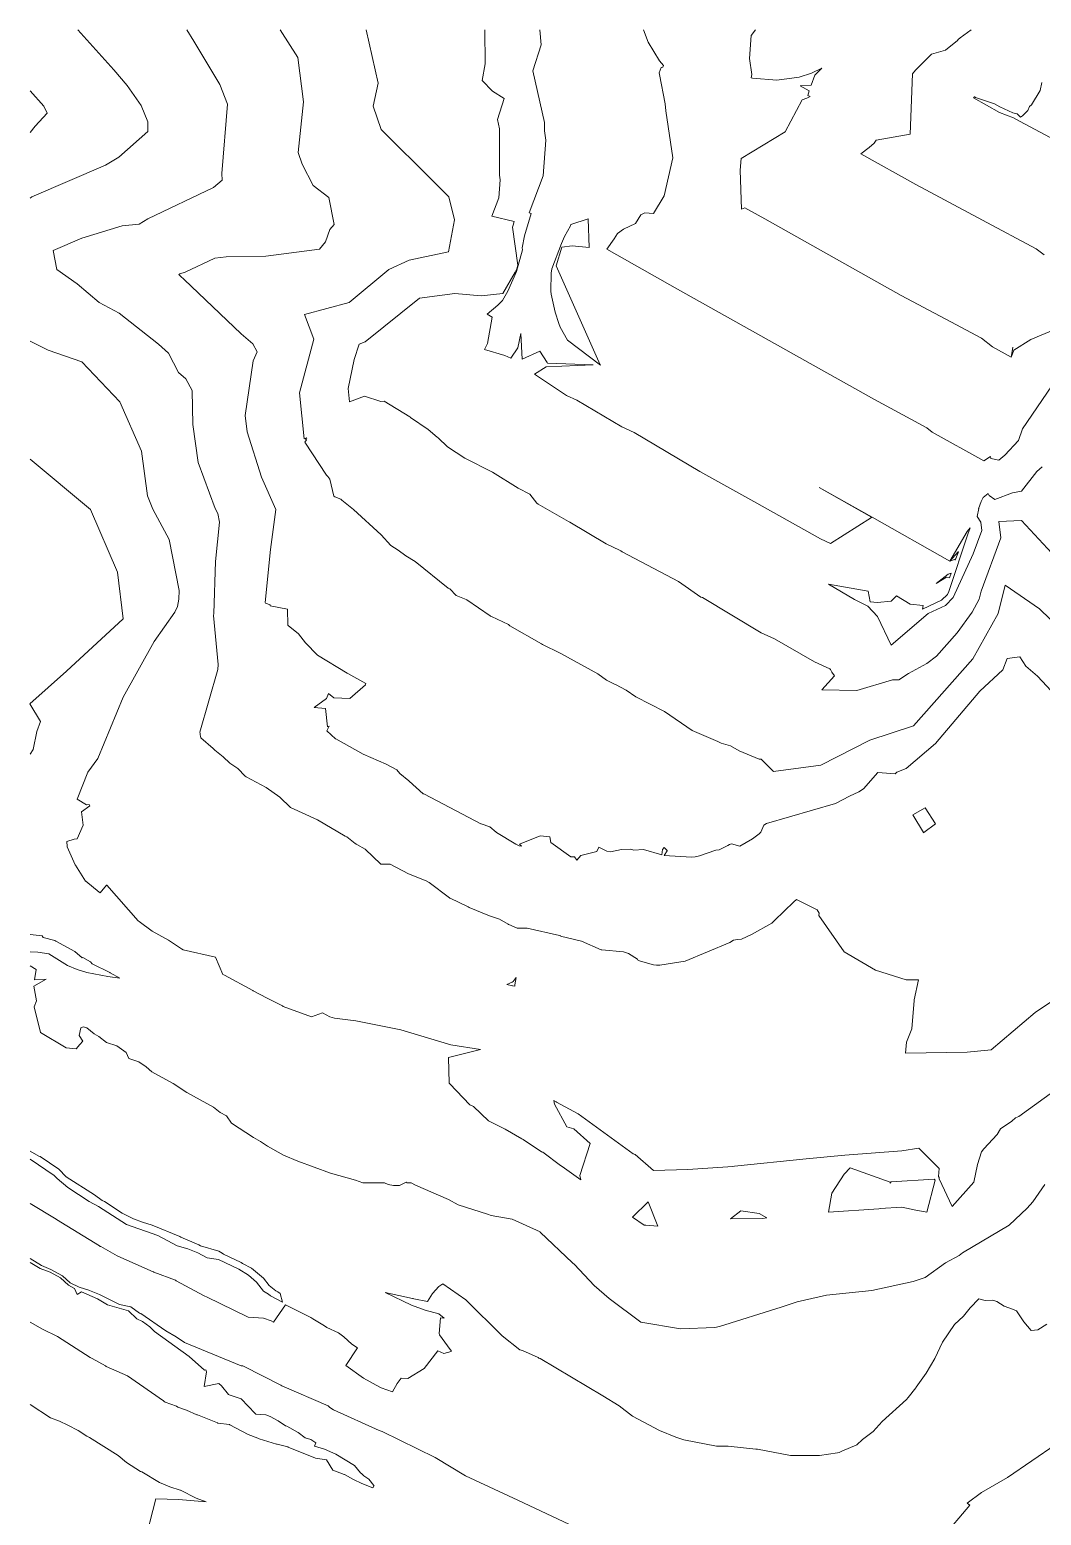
# Model space of a CAD drawing. Header units: metres. Extents: x 808604 to 810125, y 9157736 to 9158882.
# Drawn here: x 808606 to 808800.9, y 9158595.5 to 9158881.6 of the extents above; entities that cross this region are included whole.
import ezdxf

# ---------------------------------------------------------------- set-up
doc = ezdxf.new("R2010")
doc.units = ezdxf.units.M
doc.layers.add('C-TOPO-MAJR', color=9, linetype='Continuous')

msp = doc.modelspace()

# ---------------------------------------------------------------- linework, layer by layer
at = {"layer": 'C-TOPO-MAJR', "color": 9, "linetype": 'Continuous', "lineweight": 5}
for points, elevation in [([(808615.3, 9158881.64), (808622.21, 9158873.92), (808624.83, 9158870.9), (808627.49, 9158867.06), (808628.76, 9158863.91), (808628.8, 9158862.07), (808623.19, 9158857.08), (808620.62, 9158855.57), (808606.44, 9158849.46), (808606.12, 9158849.21)], 2630), ([(808810.93, 9158699.89), (808799.77, 9158692.34), (808791.27, 9158685.2), (808786.65, 9158684.74), (808774.78, 9158684.55), (808774.94, 9158686.67), (808775.95, 9158689.25), (808776.43, 9158694.7), (808776.43, 9158694.73), (808776.43, 9158694.78), (808777.26, 9158698.68), (808774.88, 9158698.66), (808769.01, 9158700.55), (808762.97, 9158704.04), (808758.09, 9158711.06), (808758.16, 9158711.47), (808757.75, 9158712.11), (808753.76, 9158714.11), (808753.26, 9158713.7), (808749.55, 9158710.07), (808748.98, 9158709.6), (808745.07, 9158707.38), (808743.18, 9158706.51), (808742.4, 9158706.45), (808741.61, 9158706.3), (808740.91, 9158705.83), (808732.3, 9158702.26), (808727.43, 9158701.47), (808726.78, 9158701.46), (808726.21, 9158701.54), (808723.23, 9158702.4), (808723.15, 9158702.62), (808721.39, 9158703.73), (808720.43, 9158704.08), (808716.25, 9158704.42), (808716.12, 9158704.45), (808712.36, 9158706.1), (808708.32, 9158707.08), (808708.33, 9158707.15), (808708.07, 9158707.17), (808701.9, 9158708.6), (808699.95, 9158708.59), (808698.35, 9158709.3), (808698.28, 9158709.34), (808698.2, 9158709.36), (808696.51, 9158710.34), (808694.6, 9158710.97), (808690.71, 9158712.58), (808690.52, 9158712.7), (808687.05, 9158714.36), (808686.99, 9158714.41), (808686.92, 9158714.44), (808683.02, 9158717.39), (808682.39, 9158717.73), (808678.98, 9158719.06), (808675.49, 9158720.92), (808673.67, 9158720.93), (808670.67, 9158723.81), (808669.03, 9158724.7), (808668.92, 9158724.79), (808668.89, 9158724.84), (808668.75, 9158724.9), (808667.13, 9158726.17), (808666.81, 9158726.31), (808661.46, 9158729.5), (808656.25, 9158731.84), (808654.22, 9158733.84), (808651.6, 9158735.73), (808647.73, 9158737.76), (808647.54, 9158737.89), (808646.13, 9158739.33), (808644.6, 9158740.38), (808643.29, 9158741.6), (808641.67, 9158742.88), (808641.4, 9158743.21), (808639.01, 9158745.27), (808638.92, 9158745.57), (808638.87, 9158745.87), (808638.86, 9158746.13), (808638.82, 9158746.35), (808642.28, 9158758.44), (808642.35, 9158759.37), (808641.42, 9158768.83), (808641.52, 9158769.18), (808641.85, 9158779.21), (808642.6, 9158786.81), (808642.28, 9158788.45), (808641.76, 9158789.43), (808638.51, 9158798.3), (808637.45, 9158805.61), (808637.34, 9158812.14), (808636.08, 9158814.43), (808634.71, 9158815.63), (808632.76, 9158819.32), (808630.85, 9158821.07), (808623.27, 9158827.04), (808619.43, 9158829.08), (808615.2, 9158832.73), (808611.25, 9158835.46), (808610.57, 9158839.12), (808616.09, 9158841.5), (808623.86, 9158843.9), (808627.09, 9158844.22), (808628.8, 9158845.22), (808641.43, 9158851.26), (808643.08, 9158852.64), (808643.03, 9158853.98), (808644.15, 9158867.31), (808642.63, 9158871.09), (808637.62, 9158879.41), (808636.32, 9158881.64)], 2620), ([(808803.74, 9158753.33), (808800.19, 9158757.17), (808797.95, 9158759.09), (808796.82, 9158760.89), (808794.32, 9158760.54), (808793.51, 9158758.39), (808789.09, 9158754.25), (808780.54, 9158744.2), (808774.88, 9158739.38), (808773.1, 9158738.63), (808772.8, 9158738.35), (808769.42, 9158738.57), (808766.64, 9158735.42), (808765.79, 9158734.85), (808764, 9158734.06), (808761.3, 9158732.62), (808747.98, 9158728.74), (808747.47, 9158728.42), (808746.88, 9158727.09), (808746.58, 9158726.78), (808745.28, 9158725.84), (808742.87, 9158724.41), (808741.24, 9158724.84), (808740.84, 9158724.74), (808740.55, 9158724.52), (808738.88, 9158723.69), (808738.19, 9158723.6), (808735.07, 9158722.53), (808734.23, 9158722.32), (808733.51, 9158722.3), (808728.26, 9158722.59), (808728.86, 9158723.49), (808728.82, 9158723.57), (808728.24, 9158724.14), (808727.92, 9158723.77), (808727.83, 9158722.74), (808724.31, 9158723.77), (808722.4, 9158723.66), (808721.87, 9158723.84), (808720.04, 9158723.74), (808717.94, 9158723.29), (808717.25, 9158723.42), (808715.7, 9158724.21), (808715.27, 9158723.37), (808712.18, 9158722.58), (808711.46, 9158721.72), (808710.98, 9158722.35), (808710.29, 9158722.32), (808706.42, 9158725.1), (808706.21, 9158726.18), (808704.4, 9158726.37), (808700.42, 9158724.8), (808700.79, 9158724.4), (808700.36, 9158724.45), (808699.66, 9158724.77), (808695.96, 9158727.05), (808695.92, 9158727.07), (808694.66, 9158728.14), (808692.99, 9158728.67), (808692.95, 9158728.71), (808682.06, 9158734.42), (808681.99, 9158734.45), (808681.91, 9158734.49), (808681.86, 9158734.49), (808679.13, 9158736.93), (808679.09, 9158736.96), (808677.32, 9158738.38), (808676.79, 9158739.1), (808674.73, 9158740.17), (808674.72, 9158740.18), (808670.27, 9158742.12), (808665.02, 9158745.07), (808664.95, 9158745.1), (808663.27, 9158746.63), (808663.71, 9158747.5), (808663.4, 9158747.41), (808663.03, 9158750.92), (808660.82, 9158751.11), (808663.22, 9158752.84), (808663.6, 9158753.78), (808664.61, 9158752.94), (808667.73, 9158752.87), (808670.71, 9158755.49), (808670.8, 9158755.74), (808667.29, 9158757.63), (808667.16, 9158757.73), (808661.48, 9158761.16), (808659.15, 9158763.54), (808657.79, 9158765.28), (808655.81, 9158766.9), (808655.8, 9158766.92), (808655.78, 9158766.94), (808655.68, 9158770.04), (808652.38, 9158770.66), (808652.34, 9158770.91), (808651.47, 9158771.2), (808651.42, 9158771.36), (808652.39, 9158781.51), (808653.44, 9158789.23), (808650.66, 9158795.45), (808647.93, 9158804.19), (808647.52, 9158807.32), (808649.11, 9158817.85), (808649.82, 9158819.61), (808649.01, 9158821.12), (808646.74, 9158823.1), (808635.76, 9158833.53), (808635.06, 9158834.15), (808634.75, 9158834.5), (808634.98, 9158834.62), (808635.97, 9158834.94), (808641.7, 9158837.66), (808643.9, 9158837.88), (808651.53, 9158838.05), (808661.85, 9158839.4), (808663.02, 9158840.78), (808663.88, 9158843.16), (808664.66, 9158844.16), (808663.65, 9158849.36), (808660.66, 9158851.63), (808658.51, 9158855.74), (808657.76, 9158858.01), (808658.76, 9158867.76), (808657.71, 9158876.31), (808654.27, 9158881.64)], 2610), ([(808670.87, 9158881.64), (808673.19, 9158871.34), (808672.19, 9158866.9), (808673.74, 9158862.44), (808683.85, 9158852.44), (808686.76, 9158849.45), (808687.84, 9158845.05), (808686.71, 9158838.86), (808679.14, 9158837.27), (808675.24, 9158835.49), (808667.58, 9158829.12), (808658.98, 9158826.79), (808660.79, 9158822.06), (808658.03, 9158811.71), (808658.9, 9158802.87), (808659.41, 9158803.07), (808659.17, 9158802.82), (808659.34, 9158802.65), (808659.06, 9158802.18), (808663.21, 9158795.83), (808663.46, 9158795.62), (808663.86, 9158795.11), (808664.64, 9158791.8), (808664.83, 9158791.66), (808665.99, 9158791.2), (808666.15, 9158791.01), (808668.43, 9158789.22), (808673.73, 9158784.39), (808675.58, 9158782.29), (808677, 9158781.42), (808678.5, 9158780.29), (808680.31, 9158779.25), (808686.62, 9158774.12), (808686.8, 9158774.05), (808686.94, 9158773.97), (808688.22, 9158772.65), (808690.13, 9158771.9), (808690.24, 9158771.85), (808694.73, 9158768.76), (808694.83, 9158768.72), (808694.98, 9158768.63), (808698.27, 9158767.08), (808698.56, 9158766.84), (808704.65, 9158763.36), (808704.8, 9158763.25), (808708.22, 9158761.55), (808708.37, 9158761.49), (808715.49, 9158757.61), (808717.18, 9158756.35), (808718.69, 9158755.61), (808718.89, 9158755.55), (808720.93, 9158754.42), (808722.78, 9158753.16), (808728.32, 9158750.33), (808733.68, 9158746.66), (808738.61, 9158744.56), (808739.25, 9158744.22), (808741.03, 9158743.74), (808742.72, 9158742.78), (808746.57, 9158741.15), (808746.95, 9158741.16), (808749.3, 9158738.8), (808758.43, 9158740), (808767.92, 9158744.8), (808776.31, 9158747.58), (808787.76, 9158760.45), (808792.59, 9158769.21), (808793.95, 9158774.68), (808800.55, 9158770.08), (808810.63, 9158760.32)], 2600), ([(808693.69, 9158881.64), (808693.8, 9158875.05), (808693.2, 9158871.85), (808695.16, 9158869.79), (808697.44, 9158868.42), (808696.15, 9158864.32), (808696.55, 9158862.53), (808696.53, 9158853.6), (808696.65, 9158852.7), (808696.39, 9158849.29), (808695.05, 9158845.71), (808699.36, 9158844.7), (808699.15, 9158843.98), (808699.07, 9158843.59), (808700.05, 9158836.31), (808699.86, 9158835.61), (808699.59, 9158834.98), (808697.15, 9158830.83), (808693.01, 9158830.41), (808687.95, 9158830.81), (808681.12, 9158829.95), (808670.69, 9158821.51), (808669.53, 9158821.11), (808668.56, 9158818.1), (808667.41, 9158812.52), (808667.66, 9158809.99), (808670.5, 9158811.07), (808673.65, 9158810.02), (808674.35, 9158810.08), (808679.25, 9158807.08), (808679.33, 9158807.06), (808679.4, 9158806.98), (808682.77, 9158804.66), (808684.53, 9158803.14), (808684.7, 9158803.04), (808686.53, 9158801.33), (808689.83, 9158799.15), (808695.21, 9158796.43), (808700.14, 9158793.32), (808702.36, 9158792.22), (808703.71, 9158790.43), (808703.97, 9158790.24), (808709.81, 9158786.93), (808710.1, 9158786.8), (808717.11, 9158782.61), (808719.63, 9158781.39), (808719.91, 9158781.27), (808720.17, 9158781.06), (808731.02, 9158775.4), (808735.36, 9158772.38), (808735.67, 9158772.26), (808746.96, 9158765.47), (808749.53, 9158764.34), (808757.26, 9158759.87), (808760.19, 9158758.57), (808760.33, 9158758.42), (808760.57, 9158757.93), (808761.1, 9158757.18), (808758.66, 9158754.52), (808765.37, 9158754.4), (808772.26, 9158756.44), (808773.48, 9158756.41), (808775.32, 9158757.65), (808778.88, 9158759.56), (808780.74, 9158761.02), (808784.7, 9158765.46), (808787.6, 9158769.47), (808788.98, 9158771.98), (808789.36, 9158773.54), (808793.15, 9158783.76), (808792.72, 9158786.92), (808797.12, 9158787.12), (808803.76, 9158779.95)], 2590), ([(808704.34, 9158881.64), (808704.57, 9158878.73), (808702.98, 9158873.72), (808705.22, 9158863.79), (808705.22, 9158862.14), (808705.46, 9158860.34), (808704.94, 9158853.53), (808702.27, 9158846.36), (808702.66, 9158846.27), (808701.38, 9158841.96), (808700.89, 9158839.66), (808700.95, 9158839.26), (808699.79, 9158835.08), (808698.15, 9158831.27), (808697.13, 9158829.47), (808696.28, 9158828.64), (808696.2, 9158828.6), (808694.18, 9158826.85), (808695.14, 9158826.29), (808694.26, 9158821.19), (808693.68, 9158820.05), (808697.55, 9158818.91), (808698.74, 9158818.38), (808700.06, 9158820.4), (808700.64, 9158823.14), (808700.9, 9158818.22), (808704.33, 9158819.75), (808705.73, 9158817.57), (808705.79, 9158817.45), (808714.58, 9158817.08), (808705.56, 9158816.73), (808703.28, 9158815.3), (808709.46, 9158811.22), (808711.47, 9158810.28), (808720.13, 9158805.13), (808722.48, 9158804.04), (808735.15, 9158796.58), (808746.12, 9158790.46), (808758.39, 9158783.62), (808760.31, 9158782.71), (808768.21, 9158787.71), (808768.21, 9158787.73), (808768.18, 9158787.77), (808768.24, 9158787.76), (808768.2, 9158787.78), (808768.2, 9158787.78), (808758.11, 9158793.45), (808768.31, 9158787.74), (808768.31, 9158787.74), (808783.3, 9158779.32), (808783.3, 9158779.32), (808786.61, 9158785), (808787.2, 9158785.73), (808786.77, 9158784.46), (808783.14, 9158773.42), (808782.83, 9158772.89), (808781.69, 9158771.78), (808778.02, 9158770.06), (808778.17, 9158770.74), (808775.66, 9158771.02), (808773.02, 9158772.64), (808771.97, 9158771.61), (808769.34, 9158771.36), (808767.93, 9158771.47), (808767.54, 9158773.49), (808759.92, 9158774.83), (808764.93, 9158771.89), (808767.48, 9158770.64), (808769.37, 9158768.65), (808771.99, 9158763.13), (808779.16, 9158769.18), (808782.49, 9158770.74), (808783.93, 9158772.27), (808787.83, 9158780.68), (808789.49, 9158785.17), (808789.27, 9158786.79), (808788.56, 9158787.91), (808788.92, 9158789.42), (808788.85, 9158789.34), (808789.37, 9158790.79), (808789.74, 9158791.58), (808790.66, 9158792.34), (808790.88, 9158791.95), (808791.97, 9158791.15), (808795.35, 9158792.44), (808797.1, 9158792.77), (808800.06, 9158796.55), (808801.12, 9158797.47)], 2580), ([(808724.26, 9158881.64), (808725.21, 9158879.25), (808727.36, 9158875.68), (808728.13, 9158874.78), (808728.03, 9158874.43), (808727.66, 9158874.36), (808727.27, 9158873.31), (808727.37, 9158873.01), (808728.48, 9158867.38), (808728.57, 9158866.04), (808729.93, 9158856.98), (808728.25, 9158849.66), (808726.19, 9158846.24), (808724.53, 9158846.4), (808723.79, 9158845.97), (808722.76, 9158844.33), (808720.42, 9158843.21), (808719.28, 9158842.4), (808718.63, 9158841.34), (808717.2, 9158839.35), (808725.94, 9158834.43), (808730.84, 9158831.67), (808752.73, 9158819.42), (808757.98, 9158816.47), (808768.76, 9158810.42), (808778.84, 9158804.98), (808779.93, 9158804.16), (808789.85, 9158798.59), (808791.15, 9158799.45), (808791.19, 9158799.08), (808792.72, 9158798.77), (808793.93, 9158799.7), (808796.56, 9158802.53), (808797.28, 9158804.77), (808804.88, 9158815.88)], 2570), ([(808745.83, 9158881.64), (808745.05, 9158880.5), (808744.7, 9158876.1), (808745.16, 9158873.04), (808745.05, 9158872.4), (808745.29, 9158872.31), (808745.31, 9158872.31), (808750, 9158871.95), (808754.27, 9158872.5), (808756.65, 9158873.27), (808758.65, 9158874.22), (808757.31, 9158872.86), (808756.58, 9158870.94), (808754.47, 9158870.83), (808756.2, 9158869.86), (808755.97, 9158868.96), (808756.38, 9158868.75), (808755.72, 9158868.45), (808754.86, 9158868.15), (808751.6, 9158861.95), (808743.11, 9158856.85), (808742.91, 9158854.58), (808743.16, 9158847.06), (808743.8, 9158847.36), (808747.64, 9158845.2), (808769.21, 9158833.1), (808773.91, 9158830.46), (808782.51, 9158825.89), (808789.38, 9158822.22), (808791.55, 9158820.57), (808795.13, 9158818.59), (808795.43, 9158820.49), (808795.18, 9158818.68), (808795.61, 9158819.9), (808798.89, 9158821.95), (808803.66, 9158823.95)], 2560), ([(808787.43, 9158881.64), (808785.29, 9158880.07), (808784.91, 9158879.73), (808784.76, 9158879.55), (808782.44, 9158877.68), (808779.77, 9158876.92), (808776.68, 9158873.85), (808776.1, 9158873.16), (808775.66, 9158861.5), (808769.09, 9158860.36), (808768.7, 9158859.8), (808767.73, 9158858.95), (808766.16, 9158857.75), (808776.72, 9158851.82), (808789.61, 9158844.97), (808799.91, 9158839.47), (808801.45, 9158838.3)], 2550), ([(808801.02, 9158871.49), (808800.69, 9158869.92), (808799.06, 9158867.2), (808798.62, 9158866.86), (808798.34, 9158866.1), (808797.33, 9158865.05), (808796.91, 9158864.78), (808796.26, 9158865.43), (808795.43, 9158865.66), (808792.96, 9158866.79), (808791.9, 9158867.4), (808788.26, 9158868.6), (808788.16, 9158868.64), (808788.13, 9158868.66), (808788.1, 9158868.69), (808788.09, 9158868.7), (808788.04, 9158868.7), (808787.87, 9158868.5), (808792.85, 9158865.7), (808795.58, 9158864.64), (808796.71, 9158864.04), (808810.44, 9158856.71)], 2540), ([(808606.12, 9158861.83), (808607.09, 9158863.09), (808609.38, 9158865.54), (808608.72, 9158866.9), (808606.12, 9158869.89)], 2640), ([(808606.12, 9158821.64), (808609.56, 9158819.94), (808616.04, 9158817.71), (808623.36, 9158809.99), (808627.56, 9158800.45), (808628.72, 9158791.87), (808629.75, 9158789.33), (808632.88, 9158783.44), (808634.82, 9158773.63), (808634.75, 9158771.99), (808634.51, 9158770.59), (808633.96, 9158769.45), (808629.99, 9158763.82), (808624.06, 9158753.11), (808619.15, 9158741.26), (808617.21, 9158738.63), (808615.14, 9158733.47), (808616.94, 9158732.35), (808616.99, 9158732.35), (808617.48, 9158732.41), (808617.49, 9158732.41), (808617.63, 9158732.18), (808616.01, 9158731), (808616.34, 9158728.43), (808615.18, 9158725.79), (808614.62, 9158725.73), (808613.21, 9158725.33), (808613.23, 9158724.35), (808613.25, 9158724.25), (808613.25, 9158724.24), (808614.79, 9158720.78), (808614.85, 9158720.77), (808616.75, 9158717.66), (808616.84, 9158717.64), (808619.4, 9158715.54), (808619.57, 9158715.45), (808619.63, 9158715.39), (808620.81, 9158716.9), (808620.88, 9158716.86), (808626.95, 9158710), (808627.12, 9158709.91), (808629.65, 9158708.03), (808632.75, 9158706.31), (808635.26, 9158704.61), (808635.6, 9158704.43), (808641.82, 9158703.05), (808643.26, 9158699.68), (808643.57, 9158699.53), (808648.99, 9158696.6), (808649.11, 9158696.56), (808651.77, 9158695.12), (808654.72, 9158693.65), (808654.87, 9158693.5), (808660.34, 9158691.55), (808662.44, 9158692.28), (808663.82, 9158691.55), (808664.74, 9158691.26), (808668.87, 9158690.77), (808677.5, 9158689.04), (808687.17, 9158686.11), (808692.89, 9158685.25), (808686.7, 9158683.68), (808686.87, 9158678.78), (808686.95, 9158678.65), (808690.8, 9158674.56), (808691.5, 9158674.25), (808694.43, 9158671.5), (808697.63, 9158669.92), (808700.85, 9158668.05), (808701.11, 9158667.93), (808704.64, 9158665.54), (808704.86, 9158665.47), (808708.28, 9158662.93), (808708.64, 9158662.72), (808712.22, 9158660.15), (808712.03, 9158661), (808713.98, 9158667.14), (808710.88, 9158669.97), (808709.52, 9158670.34), (808707.14, 9158674.69), (808707.02, 9158675.41), (808707.48, 9158675.13), (808707.52, 9158675.12), (808711.72, 9158672.85), (808722.28, 9158665.13), (808722.68, 9158665.02), (808726.23, 9158661.93), (808732.85, 9158662.16), (808741.51, 9158662.71), (808741.83, 9158662.78), (808755.65, 9158664.19), (808763.07, 9158664.9), (808774.06, 9158665.73), (808777.32, 9158666.26), (808781.22, 9158662.31), (808781.13, 9158660.75), (808781.26, 9158660.58), (808781.24, 9158660.34), (808783.76, 9158654.99), (808787.92, 9158659.7), (808788.63, 9158663.09), (808789.42, 9158665.53), (808789.83, 9158666.08), (808792.42, 9158668.86), (808793.05, 9158669.95), (808795.22, 9158671.46), (808795.93, 9158672.07), (808796.58, 9158672.32), (808804.5, 9158678.05)], 2630), ([(808606.12, 9158742.15), (808606.69, 9158743.02), (808607.42, 9158746.5), (808608.12, 9158748.39), (808606.03, 9158751.81), (808613.1, 9158758.11), (808624.03, 9158768.21), (808622.94, 9158777.2), (808617.75, 9158789.23), (808606.12, 9158798.93)], 2640), ([(808606.12, 9158704.02), (808607.59, 9158703.97), (808609.73, 9158703.68), (808613.29, 9158701.41), (808615.16, 9158700.63), (808617.05, 9158700.07), (808621.08, 9158699.28), (808623.41, 9158698.96), (808621.5, 9158700.01), (808621.44, 9158700.06), (808618.07, 9158701.74), (808617.71, 9158702.14), (808616.24, 9158702.98), (808616.15, 9158702.88), (808614.75, 9158704.14), (808611.07, 9158706.09), (808610.87, 9158706.25), (808608.62, 9158706.84), (808608.46, 9158707.1), (808606.12, 9158707.41)], 2640), ([(808801.62, 9158659.23), (808799.29, 9158655.93), (808798.21, 9158654.71), (808794.72, 9158651.38), (808785.72, 9158646.06), (808785.11, 9158645.56), (808782.49, 9158644.13), (808778.57, 9158641.31), (808776.24, 9158640.58), (808768.27, 9158638.81), (808759.56, 9158637.91), (808753.91, 9158636.63), (808750.79, 9158635.62), (808738.93, 9158631.86), (808738.01, 9158631.71), (808731.41, 9158631.44), (808723.78, 9158632.71), (808717.7, 9158637.26), (808714.77, 9158639.79), (808710.99, 9158643.82), (808710.6, 9158644.13), (808704.38, 9158650.09), (808704.36, 9158650.1), (808698.96, 9158652.58), (808694.95, 9158653.24), (808694.21, 9158653.55), (808688.55, 9158655.35), (808686.72, 9158656.36), (808680.36, 9158659.12), (808679.5, 9158659.58), (808679.26, 9158659.54), (808678.78, 9158659.56), (808678.56, 9158659.69), (808677.25, 9158659.06), (808676.1, 9158659.03), (808675.08, 9158659.22), (808674.36, 9158659.58), (808670.2, 9158659.53), (808668.77, 9158660.07), (808664, 9158661.43), (808657.69, 9158663.73), (808654.93, 9158664.89), (808651.81, 9158666.63), (808650.49, 9158667.55), (808649.16, 9158668.28), (808644.89, 9158671.04), (808643.94, 9158672.46), (808642.74, 9158673.1), (808641.45, 9158674.13), (808636.28, 9158676.95), (808633.67, 9158678.66), (808629.55, 9158680.97), (808628.44, 9158681.89), (808627.05, 9158682.84), (808625.11, 9158683.49), (808624.64, 9158684.69), (808622.81, 9158685.93), (808620.84, 9158686.59), (808619.33, 9158687.75), (808618.45, 9158688.24), (808617.03, 9158689.43), (808616.42, 9158689.58), (808615.88, 9158689.39), (808615.57, 9158687.91), (808616.29, 9158686.85), (808615.67, 9158686.22), (808614.96, 9158685.35), (808613.08, 9158685.54), (808608.13, 9158688.53), (808606.88, 9158693.45), (808607.32, 9158694.61), (808606.81, 9158697.44), (808609.2, 9158698.76), (808606.92, 9158698.68), (808607.29, 9158700.63), (808606.12, 9158701.34)], 2640), ([(808606.12, 9158664.09), (808610.75, 9158661), (808611.32, 9158660.4), (808613.37, 9158658.69), (808617.47, 9158655.96), (808619.28, 9158655.02), (808624.7, 9158651.55), (808630.69, 9158649.41), (808634.47, 9158647.4), (808636.48, 9158646.86), (808638.41, 9158646.08), (808640.24, 9158645.12), (808642.37, 9158644.78), (808646.29, 9158642.91), (808648.15, 9158641.79), (808649.75, 9158640.43), (808651.1, 9158638.68), (808652.06, 9158638.13), (808652.41, 9158637.79), (808654.72, 9158636.56), (808654.27, 9158638.22), (808653.85, 9158638.54), (808653.46, 9158638.78), (808652.19, 9158639.81), (808651.06, 9158641.2), (808648.75, 9158643.12), (808647.04, 9158644.02), (808646.79, 9158644.19), (808643.35, 9158645.81), (808643.13, 9158646.01), (808642.46, 9158646.42), (808638.95, 9158647.42), (808638.61, 9158647.65), (808635.17, 9158649.11), (808634.98, 9158649.25), (808629.62, 9158651.43), (808627.75, 9158651.96), (808626.04, 9158652.6), (808623.83, 9158653.73), (808620.45, 9158655.94), (808620.02, 9158656.17), (808618.52, 9158657.28), (808613.03, 9158660.71), (808611.65, 9158662.21), (808608.02, 9158664.61), (808607.78, 9158664.7), (808606.12, 9158665.68)], 2650), ([(808801.97, 9158632.35), (808800.25, 9158631.28), (808798.96, 9158631.14), (808797.56, 9158632.81), (808796.12, 9158634.9), (808795.37, 9158635.24), (808793.76, 9158635.84), (808792.36, 9158636.69), (808791.56, 9158636.97), (808790.08, 9158636.92), (808788.86, 9158637.2), (808787.25, 9158635.51), (808785.94, 9158633.89), (808784.19, 9158632.27), (808781.88, 9158628.89), (808780.42, 9158625.73), (808778.77, 9158622.92), (808776.84, 9158620.21), (808776.76, 9158620.08), (808775.29, 9158618.23), (808774.94, 9158617.86), (808770.28, 9158613.6), (808768.53, 9158611.7), (808766.48, 9158610.1), (808765.37, 9158609.09), (808762.48, 9158607.91), (808761.96, 9158607.65), (808761.63, 9158607.54), (808758.2, 9158607.03), (808752.58, 9158607.03), (808746.26, 9158608.27), (808745.95, 9158608.28), (808740.59, 9158608.85), (808738.37, 9158608.85), (808732.05, 9158610.07), (808730.49, 9158610.56), (808727.34, 9158611.88), (808722.14, 9158614.63), (808719.6, 9158616.62), (808716.48, 9158618.55), (808704.37, 9158625.71), (808704.14, 9158625.82), (808704.02, 9158625.89), (808700.95, 9158627.24), (808700.48, 9158627.41), (808697.08, 9158630.11), (808690.03, 9158637.05), (808685.61, 9158640.08), (808684.83, 9158639.58), (808683.64, 9158638.24), (808682.66, 9158636.73), (808680.02, 9158637.25), (808679.89, 9158637.26), (808679.75, 9158637.3), (808674.51, 9158638.44), (808679.6, 9158636), (808682.23, 9158635.02), (808684.86, 9158634.36), (808685.9, 9158633.51), (808685.19, 9158633.56), (808684.9, 9158630.54), (808684.96, 9158630.31), (808687.03, 9158627.48), (808687.15, 9158627.36), (808687.25, 9158627.27), (808687.23, 9158627.09), (808685.8, 9158626.72), (808684.67, 9158627.2), (808682.03, 9158623.82), (808678.88, 9158621.89), (808677.6, 9158621.91), (808676.84, 9158620.89), (808675.95, 9158619.33), (808673.71, 9158620.09), (808673.5, 9158620.18), (808670.33, 9158621.93), (808666.92, 9158624.39), (808669.15, 9158627.77), (808668.07, 9158628.5), (808666.56, 9158629.93), (808665.53, 9158630.66), (808663.25, 9158631.72), (808662.8, 9158632.05), (808660.55, 9158633.37), (808660.18, 9158633.63), (808655.29, 9158636.04), (808653.01, 9158632.7), (808652.55, 9158632.97), (808651.08, 9158633.52), (808648.1, 9158633.67), (808640.08, 9158637.63), (808639.76, 9158637.75), (808639.66, 9158637.82), (808634.27, 9158640.67), (808634.1, 9158640.79), (808629.92, 9158642.38), (808629.86, 9158642.42), (808629.8, 9158642.43), (808622.98, 9158645.45), (808622.91, 9158645.48), (808619.71, 9158647.3), (808619.63, 9158647.33), (808619.56, 9158647.36), (808619.49, 9158647.42), (808611.2, 9158652.51), (808611.14, 9158652.54), (808606.12, 9158655.57)], 2650), ([(808711.12, 9158593.26), (808700.09, 9158598.45), (808690.02, 9158603.11), (808684.12, 9158606.65), (808673.95, 9158611.65), (808673.33, 9158611.86), (808664.57, 9158615.85), (808664.25, 9158616.03), (808663.79, 9158616.36), (808663.54, 9158616.59), (808654.63, 9158620.47), (808654.39, 9158620.61), (808647.22, 9158624.26), (808647.07, 9158624.32), (808646.75, 9158624.33), (808635.84, 9158628.83), (808634.22, 9158629.87), (808632.27, 9158631.05), (808627.47, 9158634.39), (808627.21, 9158634.49), (808625.48, 9158635.68), (808623.33, 9158636.11), (808619.49, 9158638.04), (808617.57, 9158638.84), (808617.44, 9158638.92), (808615.58, 9158639.48), (808613.82, 9158640.33), (808612.32, 9158641.62), (808610.1, 9158642.84), (808608.29, 9158643.64), (808606.12, 9158644.98)], 2660), ([(808606.12, 9158644.19), (808608.05, 9158643.05), (808609.97, 9158642.37), (808611.99, 9158641.27), (808613.48, 9158639.88), (808614.67, 9158639.24), (808615.17, 9158638.06), (808616.02, 9158638.59), (808619.08, 9158637.19), (808621.02, 9158636.04), (808625.06, 9158634.91), (808626.65, 9158633.4), (808627.78, 9158632.86), (808629.2, 9158631.84), (808630.08, 9158630.92), (808636.76, 9158626.12), (808639.73, 9158623.5), (808639.97, 9158623.54), (808640.09, 9158623.19), (808639.64, 9158620.36), (808642.44, 9158620.93), (808643.01, 9158620.49), (808644.34, 9158618.82), (808644.45, 9158618.76), (808646.8, 9158617.94), (808649.46, 9158615.11), (808649.62, 9158615), (808651.53, 9158614.9), (808652.33, 9158614.56), (808653.89, 9158613.7), (808655.33, 9158612.73), (808655.59, 9158612.68), (808657.75, 9158611.46), (808659.12, 9158610.45), (808660.19, 9158610.15), (808661.14, 9158609.5), (808660.89, 9158608.85), (808662.85, 9158608.24), (808665.02, 9158607.28), (808668.63, 9158605.09), (808669.74, 9158603.74), (808670, 9158603.52), (808670.37, 9158603.13), (808671.35, 9158602.46), (808672.36, 9158601.29), (808672.38, 9158601.28), (808672.38, 9158601.27), (808672.13, 9158600.83), (808672.12, 9158600.84), (808672.12, 9158600.84), (808670.02, 9158601.64), (808668.42, 9158602.4), (808666.67, 9158603.39), (808666.64, 9158603.4), (808664.4, 9158604.23), (808663.24, 9158606.19), (808661.07, 9158606.53), (808655.84, 9158608.65), (808655.76, 9158608.69), (808653.7, 9158609.21), (808653.59, 9158609.25), (808650.23, 9158610.27), (808649.98, 9158610.41), (808648.12, 9158611.08), (808644.6, 9158612.96), (808644.5, 9158613), (808642.29, 9158613.25), (808642.18, 9158613.31), (808638.34, 9158614.85), (808638.23, 9158614.88), (808636.23, 9158615.78), (808634.58, 9158616.38), (808634.33, 9158616.53), (808632.15, 9158617.32), (808631.94, 9158617.46), (808631.82, 9158617.56), (808624.87, 9158622.39), (808620.79, 9158624.2), (808620.65, 9158624.3), (808618.09, 9158625.72), (808617.94, 9158625.79), (808617.79, 9158625.84), (808617.65, 9158625.93), (808611.41, 9158629.99), (808608.5, 9158631.4), (808606.12, 9158632.7)], 2660), ([(808627.94, 9158589.44), (808630.32, 9158598.72), (808634.72, 9158598.58), (808640.05, 9158598.13), (808638.1, 9158598.81), (808635.08, 9158600.34), (808635, 9158600.38), (808633.02, 9158601), (808631.02, 9158601.84), (808627.63, 9158603.87), (808627.4, 9158603.95), (808624.67, 9158605.72), (808623.09, 9158607.02), (808617.57, 9158610.53), (808617.02, 9158610.77), (808615.35, 9158611.89), (808613.4, 9158612.91), (808611.74, 9158613.67), (808610.06, 9158614.28), (808606.12, 9158616.87)], 2670), ([(808803.76, 9158609.21), (808794.4, 9158602.83), (808789.42, 9158599.91), (808786.63, 9158597.89), (808787.14, 9158597.5), (808781.82, 9158591.19)], 2660)]:
    msp.add_lwpolyline(points, dxfattribs=dict(at, elevation=elevation))
for points, elevation in [([(808707.25, 9158827.27), (808707.99, 9158825.03), (808708.25, 9158824.38), (808709.66, 9158821.83), (808715.98, 9158817.06), (808715.97, 9158817.09), (808715.96, 9158817.12), (808707.46, 9158836.16), (808708.56, 9158839.79), (808710.52, 9158840.04), (808713.84, 9158839.69), (808713.6, 9158845.24), (808710.31, 9158844.14), (808710.19, 9158843.88), (808709.05, 9158841.84), (808708.49, 9158840.5), (808706.62, 9158835.56), (808706.48, 9158834.73), (808706.41, 9158831.26), (808706.5, 9158830.69), (808707.25, 9158827.27)], 2580), ([(808784.3, 9158779.68), (808784.34, 9158779.51), (808784.98, 9158781.11), (808784.9, 9158781.09), (808783.31, 9158779.32), (808784.3, 9158779.68)], 2580), ([(808780.66, 9158774.96), (808782.67, 9158776.21), (808783.24, 9158776.1), (808783.58, 9158777.01), (808782.95, 9158776.78), (808780.66, 9158774.96)], 2580), ([(808776.2, 9158730.46), (808778.22, 9158727.05), (808778.25, 9158727), (808778.29, 9158727.02), (808780.52, 9158728.7), (808778.53, 9158731.81), (808776.2, 9158730.46)], 2610), ([(808699.01, 9158698.18), (808697.97, 9158697.78), (808699.07, 9158697.5), (808699.09, 9158697.5), (808699.48, 9158697.41), (808699.48, 9158697.69), (808699.78, 9158699.12), (808699.17, 9158698.35), (808699.01, 9158698.18)], 2620), ([(808776.72, 9158654.28), (808777.13, 9158654.25), (808778.84, 9158653.93), (808780.46, 9158660.1), (808780.31, 9158660.25), (808772, 9158659.73), (808771.83, 9158659.52), (808771.79, 9158659.67), (808764.08, 9158662.44), (808762.97, 9158661.2), (808760.56, 9158657.6), (808759.92, 9158653.91), (808769.6, 9158654.58), (808769.85, 9158654.63), (808774.07, 9158654.87), (808776.72, 9158654.28)], 2630), ([(808724.43, 9158651.44), (808724.72, 9158651.39), (808727.06, 9158651.22), (808725.19, 9158655.9), (808722.17, 9158652.93), (808724.43, 9158651.44)], 2630), ([(808741.04, 9158652.65), (808747.23, 9158652.69), (808748.04, 9158652.8), (808746.59, 9158653.68), (808743.02, 9158654.19), (808741.04, 9158652.65)], 2630)]:
    msp.add_lwpolyline(points, close=True, dxfattribs=dict(at, elevation=elevation))

doc.saveas('drawing.dxf')
